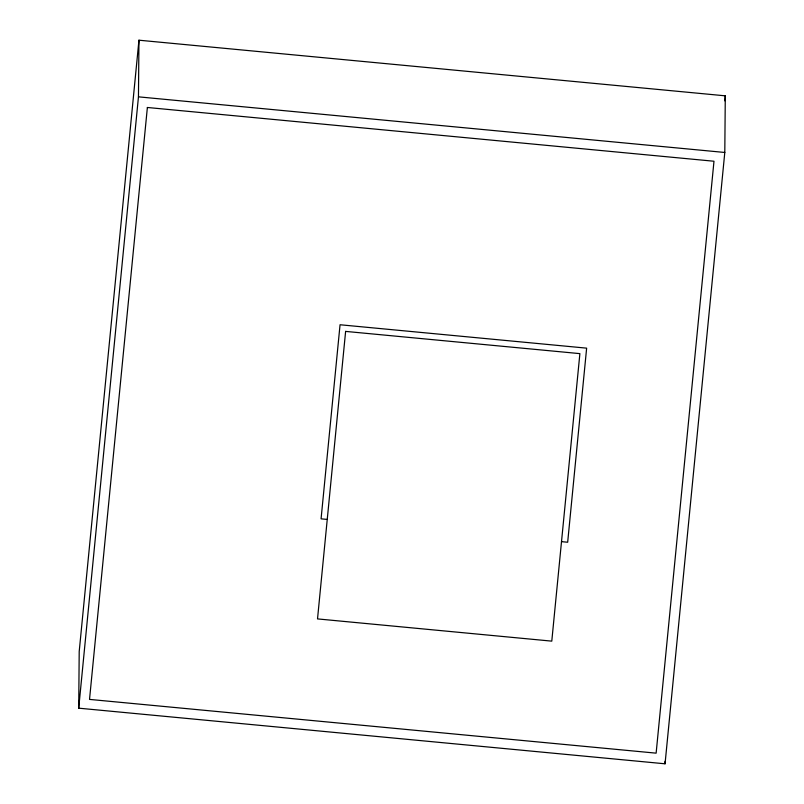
<?xml version="1.0" encoding="UTF-8"?>
<svg xmlns="http://www.w3.org/2000/svg" width="804" height="804" viewBox="0 0 804 804"><rect width="100%" height="100%" fill="white"/><g stroke="black" fill="none" stroke-linecap="round" stroke-linejoin="round"><path stroke-width="1.21" d="M78.712 708.173L79.204 651.531L138.951 40.2L725.288 95.827L724.796 152.469L665.049 763.8L78.712 708.173L138.459 96.842L138.951 40.2M665.049 763.8L665.069 761.338M724.796 100.832L725.288 95.827M138.459 96.842L724.796 152.469M327.248 519.424L321.077 518.841L340.052 324.756L586.639 348.152L567.674 542.238L561.504 541.655M147.373 107.485L89.525 699.4L656.134 753.157L713.982 161.242L147.373 107.485M345.619 331.399L317.52 618.909L551.785 641.14L579.885 353.629L345.619 331.399"/></g></svg>
